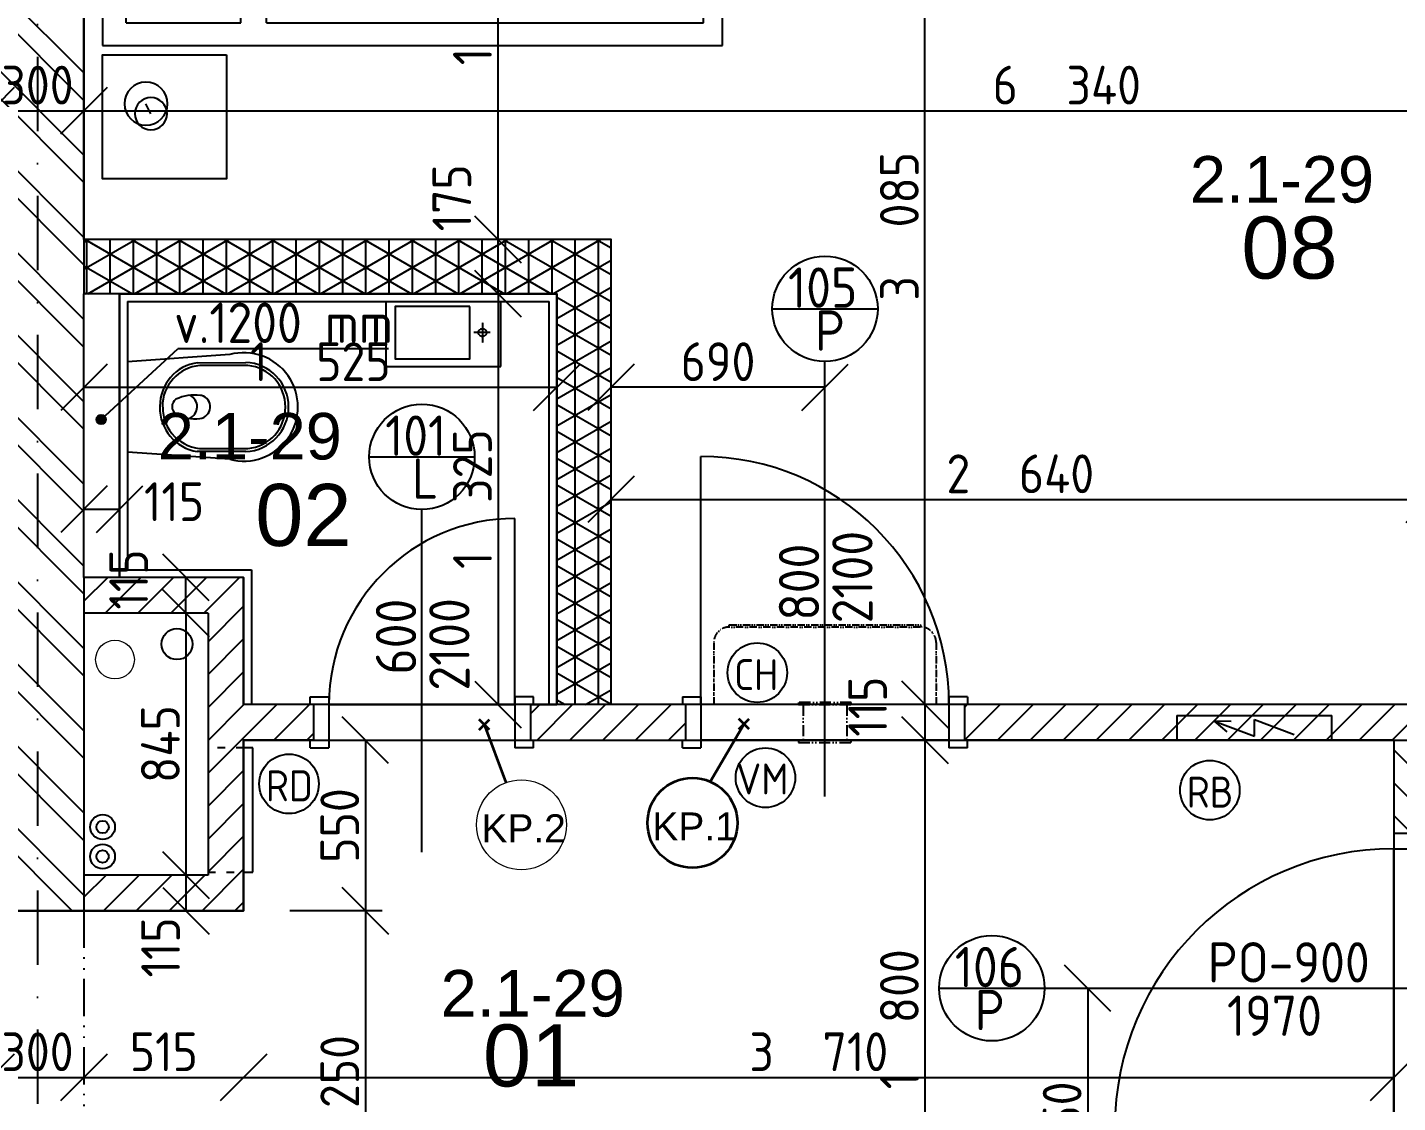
# Model space of a CAD drawing. Extents: x 4511820 to 5180432, y -1526536 to -944957.
# Drawn here: x 5014158 to 5018578, y -1249553 to -1246085 of the extents above; entities that cross this region are included whole.
import ezdxf

# ---------------------------------------------------------------- set-up
doc = ezdxf.new("R2010")
doc.units = 0
doc.header["$MEASUREMENT"] = 0
for name, pattern in [('ACAD_ISO03W100', [30, 12, -18]), ('ACAD_ISO12W100', [22, 12, -3, 0.5, -3, 0.5, -3]), ('BODKOCIARKOVANA_3', [5.6, 3, -1.3, 0, -1.3]), ('DASHED', [0.75, 0.5, -0.25])]:
    doc.linetypes.add(name, pattern=pattern)
doc.layers.get('0').update_dxf_attribs({"linetype": 'CONTINUOUS'})
doc.layers.get('Defpoints').update_dxf_attribs({"color": 61, "linetype": 'CONTINUOUS'})
for name, color, linetype in [('DVERE', 45, 'CONTINUOUS'), ('KÓTY', 4, 'CONTINUOUS'), ('MÚRY', 1, 'CONTINUOUS'), ('osi', 253, 'CONTINUOUS'), ('Plochy', 41, 'CONTINUOUS'), ('POPIS', 7, 'CONTINUOUS'), ('TENKÁ', 7, 'CONTINUOUS'), ('tzb', 153, 'CONTINUOUS'), ('Z-Kúrenie', 101, 'CONTINUOUS'), ('ZARIADENIE', 47, 'CONTINUOUS'), ('ZARIADOVACIE', 144, 'CONTINUOUS'), ('ZZ-chladenie', 133, 'CONTINUOUS'), ('ZZ-elektro', 221, 'CONTINUOUS'), ('zz-vetr', 52, 'CONTINUOUS'), ('ŠRAFY', 82, 'CONTINUOUS')]:
    doc.layers.add(name, color=color, linetype=linetype)
doc.layers.add('preklady', color=74, linetype='CONTINUOUS', lineweight=35)
doc.layers.add('zz-kanal-splaskova', color=37, linetype='CONTINUOUS', lineweight=18)
doc.styles.add('ARIAL', font='arial.ttf')
doc.styles.add('STYLE1', font='isocp.shx')
doc.dimstyles.new('STANDARD-50', dxfattribs={"dimtxt": 125, "dimasz": 150, "dimexe": 10, "dimexo": 200, "dimgap": 20, "dimtad": 1, "dimdsep": 46, "dimlunit": 6, "dimtxsty": 'STYLE1', "dimblk1": 'OBLIQUE', "dimblk2": 'OBLIQUE', "dimsah": 1, "dimcen": 2.5, "dimse1": 1, "dimse2": 1, "dimadec": 0, "dimazin": 0, "dimtfac": 1, "dimtmove": 1, "dimatfit": 3, "dimldrblk": 'OBLIQUE', "dimfxl": 1, "dimtolj": 1, "dimtzin": 0, "dimarcsym": 0})
pattern_1 = [(45, (515270.5, 214751.965), (-53.0330086, 53.0330086), [])]

# ---------------------------------------------------------------- blocks, each defined once
blk = doc.blocks.new('_OBLIQUE')
at = {"color": 0, "linetype": 'ByBlock'}
blk.add_line((-0.5, -0.5), (0.5, 0.5), dxfattribs=at)
blk = doc.blocks.new('*D30979')
at = {"layer": 'Defpoints', "color": 0}
for p in [(5014041, -1246354), (5014341, -1246354), (5014341, -1246354)]:
    blk.add_point(p, dxfattribs=at)
at = {"layer": 'KÓTY', "color": 0, "lineweight": -2}
blk.add_line((5014041, -1246354), (5014341, -1246354), dxfattribs=at)
at = {"layer": 'KÓTY', "color": 0, "linetype": 'ByBlock', "lineweight": -2, "xscale": 150, "yscale": 150, "zscale": 150, "rotation": 180}
blk.add_blockref('_OBLIQUE', (5014041, -1246354), dxfattribs=at)
at = {"layer": 'KÓTY', "color": 0, "linetype": 'ByBlock', "lineweight": -2, "xscale": 150, "yscale": 150, "zscale": 150}
blk.add_blockref('_OBLIQUE', (5014341, -1246354), dxfattribs=at)
at = {"layer": 'KÓTY', "color": 0, "insert": (5014191, -1246271.5), "char_height": 125, "attachment_point": 5, "style": 'STYLE1'}
blk.add_mtext('\\A1;300', dxfattribs=at)
blk = doc.blocks.new('*D30980')
at = {"layer": 'Defpoints', "color": 0}
for p in [(5014341, -1246354), (5020681, -1246354), (5020681, -1246354)]:
    blk.add_point(p, dxfattribs=at)
at = {"layer": 'KÓTY', "color": 0, "lineweight": -2}
blk.add_line((5014341, -1246354), (5020681, -1246354), dxfattribs=at)
at = {"layer": 'KÓTY', "color": 0, "linetype": 'ByBlock', "lineweight": -2, "xscale": 150, "yscale": 150, "zscale": 150, "rotation": 180}
blk.add_blockref('_OBLIQUE', (5014341, -1246354), dxfattribs=at)
at = {"layer": 'KÓTY', "color": 0, "linetype": 'ByBlock', "lineweight": -2, "xscale": 150, "yscale": 150, "zscale": 150}
blk.add_blockref('_OBLIQUE', (5020681, -1246354), dxfattribs=at)
at = {"layer": 'KÓTY', "color": 0, "insert": (5017511, -1246271.5), "char_height": 125, "attachment_point": 5, "style": 'STYLE1'}
blk.add_mtext('\\A1;6ﾠ340', dxfattribs=at)
blk = doc.blocks.new('*D31094')
at = {"layer": 'Defpoints', "color": 0}
for p in [(5014041, -1249471.5), (5014341, -1249471.5), (5014341, -1249471.5)]:
    blk.add_point(p, dxfattribs=at)
at = {"layer": 'KÓTY', "color": 0, "lineweight": -2}
blk.add_line((5014041, -1249471.5), (5014341, -1249471.5), dxfattribs=at)
at = {"layer": 'KÓTY', "color": 0, "linetype": 'ByBlock', "lineweight": -2, "xscale": 150, "yscale": 150, "zscale": 150, "rotation": 180}
blk.add_blockref('_OBLIQUE', (5014041, -1249471.5), dxfattribs=at)
at = {"layer": 'KÓTY', "color": 0, "linetype": 'ByBlock', "lineweight": -2, "xscale": 150, "yscale": 150, "zscale": 150}
blk.add_blockref('_OBLIQUE', (5014341, -1249471.5), dxfattribs=at)
at = {"layer": 'KÓTY', "color": 0, "insert": (5014191, -1249389), "char_height": 125, "attachment_point": 5, "style": 'STYLE1'}
blk.add_mtext('\\A1;300', dxfattribs=at)
blk = doc.blocks.new('*D31095')
at = {"layer": 'Defpoints', "color": 0}
for p in [(5014341, -1248934.2), (5014856, -1248934.2), (5014856, -1249471.5)]:
    blk.add_point(p, dxfattribs=at)
at = {"layer": 'KÓTY', "color": 0, "lineweight": -2}
blk.add_line((5014341, -1249471.5), (5014856, -1249471.5), dxfattribs=at)
at = {"layer": 'KÓTY', "color": 0, "linetype": 'ByBlock', "lineweight": -2, "xscale": 150, "yscale": 150, "zscale": 150, "rotation": 180}
blk.add_blockref('_OBLIQUE', (5014341, -1249471.5), dxfattribs=at)
at = {"layer": 'KÓTY', "color": 0, "linetype": 'ByBlock', "lineweight": -2, "xscale": 150, "yscale": 150, "zscale": 150}
blk.add_blockref('_OBLIQUE', (5014856, -1249471.5), dxfattribs=at)
at = {"layer": 'KÓTY', "color": 0, "insert": (5014598.5, -1249389), "char_height": 125, "attachment_point": 5, "style": 'STYLE1'}
blk.add_mtext('\\A1;515', dxfattribs=at)
blk = doc.blocks.new('*D31096')
at = {"layer": 'Defpoints', "color": 0}
for p in [(5014856, -1248934.2), (5018566, -1248934.2), (5018566, -1249471.5)]:
    blk.add_point(p, dxfattribs=at)
at = {"layer": 'KÓTY', "color": 0, "lineweight": -2}
blk.add_line((5014856, -1249471.5), (5018566, -1249471.5), dxfattribs=at)
at = {"layer": 'KÓTY', "color": 0, "linetype": 'ByBlock', "lineweight": -2, "xscale": 150, "yscale": 150, "zscale": 150, "rotation": 180}
blk.add_blockref('_OBLIQUE', (5014856, -1249471.5), dxfattribs=at)
at = {"layer": 'KÓTY', "color": 0, "linetype": 'ByBlock', "lineweight": -2, "xscale": 150, "yscale": 150, "zscale": 150}
blk.add_blockref('_OBLIQUE', (5018566, -1249471.5), dxfattribs=at)
at = {"layer": 'KÓTY', "color": 0, "insert": (5016711, -1249389), "char_height": 125, "attachment_point": 5, "style": 'STYLE1'}
blk.add_mtext('\\A1;3ﾠ710', dxfattribs=at)
blk = doc.blocks.new('*D31105')
at = {"layer": 'Defpoints', "color": 0}
for p in [(5015866, -1246944.2), (5015676.5, -1248269.2), (5015866, -1248269.2)]:
    blk.add_point(p, dxfattribs=at)
at = {"layer": 'KÓTY', "color": 0, "lineweight": -2}
blk.add_line((5015676.5, -1246944.2), (5015676.5, -1248269.2), dxfattribs=at)
at = {"layer": 'KÓTY', "color": 0, "linetype": 'ByBlock', "lineweight": -2, "xscale": 150, "yscale": 150, "zscale": 150}
for p, rotation in [((5015676.5, -1246944.2), 90), ((5015676.5, -1248269.2), 270)]:
    blk.add_blockref('_OBLIQUE', p, dxfattribs=dict(at, rotation=rotation))
at = {"layer": 'KÓTY', "color": 0, "insert": (5015594, -1247606.7), "char_height": 125, "attachment_point": 5, "rotation": 90, "style": 'STYLE1'}
blk.add_mtext('\\A1;1ﾠ325', dxfattribs=at)
blk = doc.blocks.new('*D31106')
at = {"layer": 'Defpoints', "color": 0}
for p in [(5015676.5, -1246769.2), (5015866, -1246769.2), (5015866, -1246944.2)]:
    blk.add_point(p, dxfattribs=at)
at = {"layer": 'KÓTY', "color": 0, "lineweight": -2}
blk.add_line((5015676.5, -1246944.2), (5015676.5, -1246769.2), dxfattribs=at)
at = {"layer": 'KÓTY', "color": 0, "linetype": 'ByBlock', "lineweight": -2, "xscale": 150, "yscale": 150, "zscale": 150}
for p, rotation in [((5015676.5, -1246769.2), 90), ((5015676.5, -1246944.2), 270)]:
    blk.add_blockref('_OBLIQUE', p, dxfattribs=dict(at, rotation=rotation))
at = {"layer": 'KÓTY', "color": 0, "insert": (5015527.5, -1246635), "char_height": 125, "attachment_point": 5, "rotation": 90, "style": 'STYLE1'}
blk.add_mtext('\\A1;175', dxfattribs=at)
blk = doc.blocks.new('*D31107')
at = {"layer": 'Defpoints', "color": 0}
for p in [(5015676.5, -1245184.2), (5016041, -1245184.2), (5016041, -1246769.2)]:
    blk.add_point(p, dxfattribs=at)
at = {"layer": 'KÓTY', "color": 0, "lineweight": -2}
blk.add_line((5015676.5, -1246769.2), (5015676.5, -1245184.2), dxfattribs=at)
at = {"layer": 'KÓTY', "color": 0, "linetype": 'ByBlock', "lineweight": -2, "xscale": 150, "yscale": 150, "zscale": 150}
for p, rotation in [((5015676.5, -1245184.2), 90), ((5015676.5, -1246769.2), 270)]:
    blk.add_blockref('_OBLIQUE', p, dxfattribs=dict(at, rotation=rotation))
at = {"layer": 'KÓTY', "color": 0, "insert": (5015594, -1245976.7), "char_height": 125, "attachment_point": 5, "rotation": 90, "style": 'STYLE1'}
blk.add_mtext('\\A1;1ﾠ585', dxfattribs=at)
blk = doc.blocks.new('*D31108')
at = {"layer": 'Defpoints', "color": 0}
for p in [(5014341, -1246944.2), (5015866, -1246944.2), (5015866, -1247246)]:
    blk.add_point(p, dxfattribs=at)
at = {"layer": 'KÓTY', "color": 0, "lineweight": -2}
blk.add_line((5014341, -1247246), (5015866, -1247246), dxfattribs=at)
at = {"layer": 'KÓTY', "color": 0, "linetype": 'ByBlock', "lineweight": -2, "xscale": 150, "yscale": 150, "zscale": 150, "rotation": 180}
blk.add_blockref('_OBLIQUE', (5014341, -1247246), dxfattribs=at)
at = {"layer": 'KÓTY', "color": 0, "linetype": 'ByBlock', "lineweight": -2, "xscale": 150, "yscale": 150, "zscale": 150}
blk.add_blockref('_OBLIQUE', (5015866, -1247246), dxfattribs=at)
at = {"layer": 'KÓTY', "color": 0, "insert": (5015103.5, -1247163.5), "char_height": 125, "attachment_point": 5, "style": 'STYLE1'}
blk.add_mtext('\\A1;1ﾠ525', dxfattribs=at)
blk = doc.blocks.new('*D31109')
at = {"layer": 'Defpoints', "color": 0}
for p in [(5014341, -1247639.2), (5014456, -1247639.2), (5014456, -1247639.2)]:
    blk.add_point(p, dxfattribs=at)
at = {"layer": 'KÓTY', "color": 0, "lineweight": -2}
blk.add_line((5014341, -1247639.2), (5014456, -1247639.2), dxfattribs=at)
at = {"layer": 'KÓTY', "color": 0, "linetype": 'ByBlock', "lineweight": -2, "xscale": 150, "yscale": 150, "zscale": 150, "rotation": 180}
blk.add_blockref('_OBLIQUE', (5014341, -1247639.2), dxfattribs=at)
at = {"layer": 'KÓTY', "color": 0, "linetype": 'ByBlock', "lineweight": -2, "xscale": 150, "yscale": 150, "zscale": 150}
blk.add_blockref('_OBLIQUE', (5014456, -1247639.2), dxfattribs=at)
at = {"layer": 'KÓTY', "color": 0, "insert": (5014631.5, -1247615), "char_height": 125, "attachment_point": 5, "style": 'STYLE1'}
blk.add_mtext('\\A1;115', dxfattribs=at)
blk = doc.blocks.new('*D31110')
at = {"layer": 'Defpoints', "color": 0}
for p in [(5014741, -1247974.2), (5014670, -1248819.2), (5014741, -1248819.2)]:
    blk.add_point(p, dxfattribs=at)
at = {"layer": 'KÓTY', "color": 0, "lineweight": -2}
blk.add_line((5014670, -1247974.2), (5014670, -1248819.2), dxfattribs=at)
at = {"layer": 'KÓTY', "color": 0, "linetype": 'ByBlock', "lineweight": -2, "xscale": 150, "yscale": 150, "zscale": 150}
for p, rotation in [((5014670, -1247974.2), 90), ((5014670, -1248819.2), 270)]:
    blk.add_blockref('_OBLIQUE', p, dxfattribs=dict(at, rotation=rotation))
at = {"layer": 'KÓTY', "color": 0, "insert": (5014587.5, -1248396.7), "char_height": 125, "attachment_point": 5, "rotation": 90, "style": 'STYLE1'}
blk.add_mtext('\\A1;845', dxfattribs=at)
blk = doc.blocks.new('*D31111')
at = {"layer": 'Defpoints', "color": 0}
for p in [(5014670, -1247859.2), (5014741, -1247859.2), (5014741, -1247974.2)]:
    blk.add_point(p, dxfattribs=at)
at = {"layer": 'KÓTY', "color": 0, "lineweight": -2}
blk.add_line((5014670, -1247974.2), (5014670, -1247859.2), dxfattribs=at)
at = {"layer": 'KÓTY', "color": 0, "linetype": 'ByBlock', "lineweight": -2, "xscale": 150, "yscale": 150, "zscale": 150}
for p, rotation in [((5014670, -1247859.2), 90), ((5014670, -1247974.2), 270)]:
    blk.add_blockref('_OBLIQUE', p, dxfattribs=dict(at, rotation=rotation))
at = {"layer": 'KÓTY', "color": 0, "insert": (5014485, -1247866), "char_height": 125, "attachment_point": 5, "rotation": 90, "style": 'STYLE1'}
blk.add_mtext('\\A1;115', dxfattribs=at)
blk = doc.blocks.new('*D31112')
at = {"layer": 'Defpoints', "color": 0}
for p in [(5014741, -1248819.2), (5014670, -1248934.2), (5014741, -1248934.2)]:
    blk.add_point(p, dxfattribs=at)
at = {"layer": 'KÓTY', "color": 0, "lineweight": -2}
blk.add_line((5014670, -1248819.2), (5014670, -1248934.2), dxfattribs=at)
at = {"layer": 'KÓTY', "color": 0, "linetype": 'ByBlock', "lineweight": -2, "xscale": 150, "yscale": 150, "zscale": 150}
for p, rotation in [((5014670, -1248819.2), 90), ((5014670, -1248934.2), 270)]:
    blk.add_blockref('_OBLIQUE', p, dxfattribs=dict(at, rotation=rotation))
at = {"layer": 'KÓTY', "color": 0, "insert": (5014588, -1249052.5), "char_height": 125, "attachment_point": 5, "rotation": 90, "style": 'STYLE1'}
blk.add_mtext('\\A1;115', dxfattribs=at)
blk = doc.blocks.new('*D31113')
at = {"layer": 'Defpoints', "color": 0}
for p in [(5016041, -1247163.1), (5016731, -1247163.1), (5016041, -1247246)]:
    blk.add_point(p, dxfattribs=at)
at = {"layer": 'KÓTY', "color": 0, "lineweight": -2}
blk.add_line((5016731, -1247246), (5016041, -1247246), dxfattribs=at)
at = {"layer": 'KÓTY', "color": 0, "linetype": 'ByBlock', "lineweight": -2, "xscale": 150, "yscale": 150, "zscale": 150, "rotation": 180}
blk.add_blockref('_OBLIQUE', (5016041, -1247246), dxfattribs=at)
at = {"layer": 'KÓTY', "color": 0, "linetype": 'ByBlock', "lineweight": -2, "xscale": 150, "yscale": 150, "zscale": 150}
blk.add_blockref('_OBLIQUE', (5016731, -1247246), dxfattribs=at)
at = {"layer": 'KÓTY', "color": 0, "insert": (5016386, -1247163.5), "char_height": 125, "attachment_point": 5, "style": 'STYLE1'}
blk.add_mtext('\\A1;690', dxfattribs=at)
blk = doc.blocks.new('*D31123')
at = {"layer": 'Defpoints', "color": 0}
for p in [(5014856, -1248384.2), (5014856, -1248934.2), (5015248.5, -1248934.2)]:
    blk.add_point(p, dxfattribs=at)
at = {"layer": 'KÓTY', "color": 0, "lineweight": -2}
blk.add_line((5015248.5, -1248384.2), (5015248.5, -1248934.2), dxfattribs=at)
at = {"layer": 'KÓTY', "color": 0, "linetype": 'ByBlock', "lineweight": -2, "xscale": 150, "yscale": 150, "zscale": 150}
for p, rotation in [((5015248.5, -1248384.2), 90), ((5015248.5, -1248934.2), 270)]:
    blk.add_blockref('_OBLIQUE', p, dxfattribs=dict(at, rotation=rotation))
at = {"layer": 'KÓTY', "color": 0, "insert": (5015166, -1248659.2), "char_height": 125, "attachment_point": 5, "rotation": 90, "style": 'STYLE1'}
blk.add_mtext('\\A1;550', dxfattribs=at)
blk = doc.blocks.new('*D31124')
at = {"layer": 'Defpoints', "color": 0}
for p in [(5014856, -1248934.2), (5014856, -1250184.2), (5015248.5, -1250184.2)]:
    blk.add_point(p, dxfattribs=at)
at = {"layer": 'KÓTY', "color": 0, "lineweight": -2}
blk.add_line((5015248.5, -1248934.2), (5015248.5, -1250184.2), dxfattribs=at)
at = {"layer": 'KÓTY', "color": 0, "linetype": 'ByBlock', "lineweight": -2, "xscale": 150, "yscale": 150, "zscale": 150}
for p, rotation in [((5015248.5, -1248934.2), 90), ((5015248.5, -1250184.2), 270)]:
    blk.add_blockref('_OBLIQUE', p, dxfattribs=dict(at, rotation=rotation))
at = {"layer": 'KÓTY', "color": 0, "insert": (5015166, -1249559.2), "char_height": 125, "attachment_point": 5, "rotation": 90, "style": 'STYLE1'}
blk.add_mtext('\\A1;1ﾠ250', dxfattribs=at)
blk = doc.blocks.new('*D31125')
at = {"layer": 'Defpoints', "color": 0}
for p in [(5017053.5, -1245184.2), (5018661, -1245184.2), (5018681, -1248269.2)]:
    blk.add_point(p, dxfattribs=at)
at = {"layer": 'KÓTY', "color": 0, "lineweight": -2}
blk.add_line((5017053.5, -1248269.2), (5017053.5, -1245184.2), dxfattribs=at)
at = {"layer": 'KÓTY', "color": 0, "linetype": 'ByBlock', "lineweight": -2, "xscale": 150, "yscale": 150, "zscale": 150}
for p, rotation in [((5017053.5, -1245184.2), 90), ((5017053.5, -1248269.2), 270)]:
    blk.add_blockref('_OBLIQUE', p, dxfattribs=dict(at, rotation=rotation))
at = {"layer": 'KÓTY', "color": 0, "insert": (5016971, -1246726.7), "char_height": 125, "attachment_point": 5, "rotation": 90, "style": 'STYLE1'}
blk.add_mtext('\\A1;3ﾠ085', dxfattribs=at)
blk = doc.blocks.new('*D31126')
at = {"layer": 'Defpoints', "color": 0}
for p in [(5017053.5, -1248269.2), (5017053.5, -1248384.2), (5017053.5, -1248384.2)]:
    blk.add_point(p, dxfattribs=at)
at = {"layer": 'KÓTY', "color": 0, "lineweight": -2}
blk.add_line((5017053.5, -1248269.2), (5017053.5, -1248384.2), dxfattribs=at)
at = {"layer": 'KÓTY', "color": 0, "linetype": 'ByBlock', "lineweight": -2, "xscale": 150, "yscale": 150, "zscale": 150}
for p, rotation in [((5017053.5, -1248269.2), 90), ((5017053.5, -1248384.2), 270)]:
    blk.add_blockref('_OBLIQUE', p, dxfattribs=dict(at, rotation=rotation))
at = {"layer": 'KÓTY', "color": 0, "insert": (5016868.5, -1248276), "char_height": 125, "attachment_point": 5, "rotation": 90, "style": 'STYLE1'}
blk.add_mtext('\\A1;115', dxfattribs=at)
blk = doc.blocks.new('*D31127')
at = {"layer": 'Defpoints', "color": 0}
for p in [(5017053.5, -1248384.2), (5017053.5, -1250184.2), (5017053.5, -1250184.2)]:
    blk.add_point(p, dxfattribs=at)
at = {"layer": 'KÓTY', "color": 0, "lineweight": -2}
blk.add_line((5017053.5, -1248384.2), (5017053.5, -1250184.2), dxfattribs=at)
at = {"layer": 'KÓTY', "color": 0, "linetype": 'ByBlock', "lineweight": -2, "xscale": 150, "yscale": 150, "zscale": 150}
for p, rotation in [((5017053.5, -1248384.2), 90), ((5017053.5, -1250184.2), 270)]:
    blk.add_blockref('_OBLIQUE', p, dxfattribs=dict(at, rotation=rotation))
at = {"layer": 'KÓTY', "color": 0, "insert": (5016971, -1249284.2), "char_height": 125, "attachment_point": 5, "rotation": 90, "style": 'STYLE1'}
blk.add_mtext('\\A1;1ﾠ800', dxfattribs=at)
blk = doc.blocks.new('*D31132')
at = {"layer": 'Defpoints', "color": 0}
for p in [(5018681, -1247607.5), (5016041, -1248269.2), (5018681, -1248269.2)]:
    blk.add_point(p, dxfattribs=at)
at = {"layer": 'KÓTY', "color": 0, "lineweight": -2}
blk.add_line((5016041, -1247607.5), (5018681, -1247607.5), dxfattribs=at)
at = {"layer": 'KÓTY', "color": 0, "linetype": 'ByBlock', "lineweight": -2, "xscale": 150, "yscale": 150, "zscale": 150, "rotation": 180}
blk.add_blockref('_OBLIQUE', (5016041, -1247607.5), dxfattribs=at)
at = {"layer": 'KÓTY', "color": 0, "linetype": 'ByBlock', "lineweight": -2, "xscale": 150, "yscale": 150, "zscale": 150}
blk.add_blockref('_OBLIQUE', (5018681, -1247607.5), dxfattribs=at)
at = {"layer": 'KÓTY', "color": 0, "insert": (5017361, -1247525), "char_height": 125, "attachment_point": 5, "style": 'STYLE1'}
blk.add_mtext('\\A1;2ﾠ640', dxfattribs=at)
blk = doc.blocks.new('JEDNOPOSTEL')
at = {"layer": 'ZARIADENIE', "ltscale": 0.25}
for p, q in [((4449069, -1322230.2), (4447069, -1322230.2)), ((4447069, -1323130.2), (4447069, -1322230.2)), ((4449069, -1322230.2), (4449069, -1323130.2)), ((4449069, -1323130.2), (4447069, -1323130.2)), ((4448913, -1323349.6), (4448929.1, -1323317.4))]:
    blk.add_line(p, q, dxfattribs=at)
at = {"layer": 'ZARIADENIE', "color": 76, "ltscale": 0.25}
for p, q in [((4448390.6, -1322311.3), (4447130.6, -1322311.3)), ((4447130.6, -1323056.9), (4447130.6, -1322311.3)), ((4448540.6, -1322461.3), (4448390.6, -1322311.3)), ((4448390.6, -1322461.3), (4448390.6, -1322311.3)), ((4448992.6, -1322311.3), (4448623.3, -1322311.3)), ((4448623.3, -1323056.9), (4448623.3, -1322311.3)), ((4448992.6, -1323056.9), (4448992.6, -1322311.3)), ((4448540.6, -1322461.3), (4448390.6, -1322461.3)), ((4448540.6, -1323056.9), (4448540.6, -1322461.3)), ((4448540.6, -1323056.9), (4447130.6, -1323056.9)), ((4448992.6, -1323056.9), (4448623.3, -1323056.9))]:
    blk.add_line(p, q, dxfattribs=at)
at = {"layer": 'ZARIADENIE'}
blk.add_lwpolyline([(4448669, -1323160.2), (4448669, -1323560.2), (4449069, -1323560.2), (4449069, -1323160.2)], close=True, dxfattribs=at)
at = {"layer": 'ZARIADENIE', "ltscale": 0.25}
for centre, radius in [((4448929.1, -1323317.4), 69.7), ((4448913, -1323349.6), 51.9)]:
    blk.add_circle(centre, radius, dxfattribs=at)
blk = doc.blocks.new('*D31557')
at = {"layer": 'Defpoints', "color": 0}
for p in [(5017786.6, -1249184.2), (5017578.5, -1250234.2), (5017786.6, -1250234.2)]:
    blk.add_point(p, dxfattribs=at)
at = {"layer": 'KÓTY', "color": 0, "lineweight": -2}
blk.add_line((5017578.5, -1249184.2), (5017578.5, -1250234.2), dxfattribs=at)
at = {"layer": 'KÓTY', "color": 0, "linetype": 'ByBlock', "lineweight": -2, "xscale": 150, "yscale": 150, "zscale": 150}
for p, rotation in [((5017578.5, -1249184.2), 90), ((5017578.5, -1250234.2), 270)]:
    blk.add_blockref('_OBLIQUE', p, dxfattribs=dict(at, rotation=rotation))
at = {"layer": 'KÓTY', "color": 0, "insert": (5017496, -1249709.2), "char_height": 125, "attachment_point": 5, "rotation": 90, "style": 'STYLE1'}
blk.add_mtext('\\A1;1ﾠ050', dxfattribs=at)

msp = doc.modelspace()

# ---------------------------------------------------------------- hatches: boundary and pattern name
at = {"layer": 'KÓTY'}
h = msp.add_hatch(color=256, dxfattribs=at)
h.dxf.hatch_style = 1
h.paths.add_polyline_path([(5014396.5, -1247364.707, -0.65381715), (5014385.478, -1247339.533, -1.52947961)])
at = {"layer": 'ŠRAFY'}
h = msp.add_hatch(dxfattribs=at)
h.set_pattern_fill('ANSI32', color=256, scale=500, angle=90)
h.set_pattern_definition([(135, (515810.9, -44587.94), (-132.5825215, -132.5825215), []), (135, (515810.9, -44499.55), (-132.5825215, -132.5825215), [])])
h.paths.add_polyline_path([(5014341, -1246944.226), (5014341, -1246769.226), (5014341, -1245184.226), (5014041, -1245184.226), (5014041, -1247329.226), (5014041, -1247444.226), (5014041, -1248819.226), (5014041, -1248934.226), (5014341, -1248934.226), (5014341, -1248819.226), (5014341, -1247974.226), (5014341, -1247859.226)])
at = {"layer": 'ŠRAFY', "ltscale": 0.25}
h = msp.add_hatch(dxfattribs=at)
h.set_pattern_fill('NET3', color=256, scale=600, angle=90)
h.set_pattern_definition([(90, (468750.5, -89070.035), (-75, 5e-15), []), (150, (468750.5, -89070.035), (-37.5, -64.9519053), []), (210, (468750.5, -89070.035), (37.5, -64.9519053), [])])
h.paths.add_polyline_path([(5016041, -1248269.226), (5016041, -1246769.226), (5014341, -1246769.226), (5014341, -1246944.226), (5014456, -1246944.226), (5015866, -1246944.226), (5015866, -1248269.226)])
h = msp.add_hatch(dxfattribs=at)
h.set_pattern_fill('ANSI31', color=256, scale=600, style=0)
h.set_pattern_definition(pattern_1)
h.paths.add_polyline_path([(5014856, -1248934.226), (5014856, -1248384.226), (5015071, -1248384.226), (5015081, -1248384.226), (5015081, -1248269.226), (5015071, -1248269.226), (5014881, -1248269.226), (5014856, -1248269.226), (5014856, -1247859.226), (5014456, -1247859.226), (5014341, -1247859.226), (5014341, -1247974.226), (5014741, -1247974.226), (5014741, -1248819.226), (5014341, -1248819.226), (5014341, -1248934.226)])
h = msp.add_hatch(dxfattribs=at)
h.set_pattern_fill('ANSI31', color=256, scale=600, style=0)
h.set_pattern_definition(pattern_1)
h.paths.add_polyline_path([(5015881, -1248384.226), (5016271, -1248384.226), (5016281, -1248384.226), (5016281, -1248269.226), (5016271, -1248269.226), (5016041, -1248269.226), (5015866, -1248269.226), (5015841, -1248269.226), (5015791, -1248269.226), (5015781, -1248269.226), (5015781, -1248384.226), (5015791, -1248384.226), (5015816, -1248384.226)])
h = msp.add_hatch(dxfattribs=at)
h.set_pattern_fill('ANSI31', color=256, scale=600, style=0)
h.set_pattern_definition(pattern_1)
h.paths.add_polyline_path([(5017191, -1248384.226), (5018566, -1248384.226), (5018681, -1248384.226), (5018681, -1248269.226), (5017191, -1248269.226), (5017181, -1248269.226), (5017181, -1248384.226)])
h = msp.add_hatch(dxfattribs=at)
h.set_pattern_fill('ANSI31', color=256, scale=600, angle=90, style=0)
h.set_pattern_definition([(135, (-2976355.03, 109742.89), (-53.0330086, -53.0330086), [])])
h.paths.add_polyline_path([(5018681, -1248684.226), (5018681, -1248634.226), (5020681, -1248634.226), (5020681, -1248519.226), (5018681, -1248519.226), (5018681, -1248384.226), (5018566, -1248384.226), (5018566, -1248684.226)])

# ---------------------------------------------------------------- linework, layer by layer
at = {"layer": 'DVERE', "ltscale": 0.25}
for p, q in [((5016561, -1246993.07), (5016901, -1246993.07)), ((5016731, -1248565.726), (5016731, -1247163.07)), ((5015261, -1247470.398), (5015601, -1247470.398)), ((5016331, -1248269.226), (5016331, -1247469.226)), ((5015431, -1248745.054), (5015431, -1247640.398)), ((5015731, -1248269.226), (5015731, -1247669.226)), ((5015071, -1248244.226), (5015131, -1248244.226)), ((5015071, -1248269.226), (5015071, -1248244.226)), ((5015131, -1248244.226), (5015131, -1248409.226)), ((5015131, -1248269.226), (5015731, -1248269.226)), ((5015731, -1248244.226), (5015731, -1248409.226)), ((5015791, -1248244.226), (5015731, -1248244.226)), ((5015791, -1248269.226), (5015791, -1248244.226)), ((5016271, -1248244.226), (5016331, -1248244.226)), ((5016271, -1248244.226), (5016271, -1248269.226)), ((5016331, -1248244.226), (5016331, -1248409.226)), ((5017131, -1248269.226), (5016331, -1248269.226)), ((5017191, -1248244.226), (5017131, -1248244.226)), ((5017131, -1248244.226), (5017131, -1248409.226)), ((5017191, -1248244.226), (5017191, -1248269.226)), ((5015071, -1248409.226), (5015071, -1248384.226)), ((5015131, -1248384.226), (5015731, -1248384.226)), ((5015791, -1248409.226), (5015791, -1248384.226)), ((5016271, -1248409.226), (5016271, -1248384.226)), ((5017131, -1248384.226), (5016331, -1248384.226)), ((5017191, -1248409.226), (5017191, -1248384.226)), ((5015071, -1248409.226), (5015131, -1248409.226)), ((5015791, -1248409.226), (5015731, -1248409.226)), ((5016271, -1248409.226), (5016331, -1248409.226)), ((5017191, -1248409.226), (5017131, -1248409.226)), ((5017099.344, -1249184.226), (5017439.344, -1249184.226)), ((5017099.344, -1249184.226), (5017439.344, -1249184.226)), ((5017439.344, -1249184.226), (5018842, -1249184.226))]:
    msp.add_line(p, q, dxfattribs=at)
at = {"layer": 'DVERE'}
msp.add_line((5018566, -1249634.226), (5018566, -1248734.226), dxfattribs=at)
at = {"layer": 'DVERE', "ltscale": 0.25}
for centre in [(5016731, -1246993.07), (5015431, -1247470.398), (5017269.344, -1249184.226)]:
    msp.add_circle(centre, 170, dxfattribs=at)
for centre, radius, start, end in [((5016331, -1248269.226), 800, 0, 90), ((5015731, -1248269.226), 600, 90, 180)]:
    msp.add_arc(centre, radius, start, end, dxfattribs=at)
at = {"layer": 'DVERE'}
msp.add_arc((5018566, -1249634.226), 900, 90, 180, dxfattribs=at)
at = {"layer": 'KÓTY'}
for p, q in [((5014396.5, -1247349.707), (5014643.5, -1247121.707)), ((5015323, -1247121.707), (5014643.5, -1247121.707)), ((5015303, -1248934.226), (5015004.5, -1248934.226))]:
    msp.add_line(p, q, dxfattribs=at)
msp.add_circle((5014396.5, -1247349.707), 15, dxfattribs=at)
at = {"layer": 'MÚRY'}
for p, q in [((5014341, -1245184.226), (5014341, -1246769.226)), ((5014856, -1247859.226), (5014341, -1247859.226)), ((5014856, -1247859.226), (5014856, -1248269.226)), ((5014341, -1247974.226), (5014341, -1248819.226)), ((5014741, -1247974.226), (5014341, -1247974.226)), ((5014741, -1247974.226), (5014741, -1248819.226)), ((5016281, -1248269.226), (5016041, -1248269.226)), ((5018681, -1248269.226), (5017181, -1248269.226)), ((5015081, -1248384.226), (5014856, -1248384.226)), ((5014856, -1248384.226), (5014856, -1248934.226)), ((5015781, -1248384.226), (5015881, -1248384.226)), ((5018566, -1248384.226), (5017181, -1248384.226)), ((5018566, -1248734.226), (5018681, -1248734.226)), ((5014741, -1248819.226), (5014341, -1248819.226)), ((5014856, -1248934.226), (5012656, -1248934.226))]:
    msp.add_line(p, q, dxfattribs=at)
at = {"layer": 'MÚRY', "ltscale": 0.25}
for p, q in [((5016041, -1246769.226), (5014341, -1246769.226)), ((5016041, -1248269.226), (5016041, -1246769.226)), ((5014341, -1247859.226), (5014341, -1246944.226)), ((5015866, -1246944.226), (5014341, -1246944.226)), ((5015866, -1248269.226), (5015866, -1246944.226)), ((5015081, -1248269.226), (5014856, -1248269.226)), ((5015081, -1248269.226), (5015081, -1248384.226)), ((5015781, -1248269.226), (5015866, -1248269.226)), ((5015781, -1248269.226), (5015781, -1248384.226)), ((5016281, -1248269.226), (5016281, -1248384.226)), ((5017181, -1248269.226), (5017181, -1248384.226)), ((5015816, -1248384.226), (5016281, -1248384.226)), ((5018566, -1248384.226), (5018566, -1248734.226))]:
    msp.add_line(p, q, dxfattribs=at)
at = {"layer": 'osi', "linetype": 'BODKOCIARKOVANA_3', "ltscale": 80}
msp.add_line((5014191, -1223327.035), (5014191, -1260844.226), dxfattribs=at)
at = {"layer": 'Plochy'}
for points in [[(5014341, -1245184.226), (5020681, -1245184.226), (5020681, -1248519.226), (5018681, -1248519.226), (5018681, -1248269.226), (5016041, -1248269.226), (5016041, -1246769.226), (5014341, -1246769.226)], [(5014456, -1246944.226), (5015866, -1246944.226), (5015866, -1248269.226), (5014856, -1248269.226), (5014856, -1247859.226), (5014456, -1247859.226)], [(5014041, -1250184.226), (5014041, -1248934.226), (5014856, -1248934.226), (5014856, -1248384.226), (5018566, -1248384.226), (5018566, -1250184.226)]]:
    msp.add_lwpolyline(points, close=True, dxfattribs=at)
at = {"layer": 'preklady'}
for p, q in [((5016453.382, -1248348.151), (5016486.616, -1248314.917)), ((5016486.617, -1248348.152), (5016453.383, -1248314.918)), ((5015615.382, -1248350.651), (5015648.616, -1248317.417)), ((5015648.617, -1248350.652), (5015615.383, -1248317.418)), ((5015631.999, -1248334.034), (5015701.445, -1248521.035)), ((5016470, -1248331.535), (5016361.045, -1248517.905))]:
    msp.add_line(p, q, dxfattribs=at)
at = {"layer": 'preklady', "linetype": 'Continuous', "lineweight": 20}
msp.add_circle((5015751.925, -1248656.965), 145, dxfattribs=at)
at = {"layer": 'preklady', "ltscale": 0.25}
msp.add_circle((5016303.425, -1248650.965), 145, dxfattribs=at)
at = {"layer": 'TENKÁ'}
for p, q in [((5014341, -1246769.226), (5014341, -1246944.226)), ((5014341, -1247859.226), (5014341, -1247974.226)), ((5016041, -1248269.226), (5015866, -1248269.226)), ((5018566, -1248384.226), (5018681, -1248384.226)), ((5018566, -1248684.226), (5018681, -1248684.226)), ((5014341, -1248819.226), (5014341, -1248934.226))]:
    msp.add_line(p, q, dxfattribs=at)
at = {"layer": 'TENKÁ', "ltscale": 0.25}
for p, q in [((5014456, -1246944.226), (5014456, -1247859.226)), ((5014481, -1246969.226), (5014481, -1247834.226)), ((5014481, -1246969.226), (5015841, -1246969.226)), ((5015841, -1248269.226), (5015841, -1246969.226)), ((5014481, -1247834.226), (5014881, -1247834.226)), ((5014881, -1247834.226), (5014881, -1248269.226))]:
    msp.add_line(p, q, dxfattribs=at)
at = {"layer": 'TENKÁ', "linetype": 'ACAD_ISO12W100', "ltscale": 10}
msp.add_line((5014341, -1248934.226), (5014341, -1250184.226), dxfattribs=at)
at = {"layer": 'tzb', "linetype": 'ACAD_ISO03W100', "ltscale": 2}
for p, q in [((5014856, -1248409.226), (5014741, -1248409.226)), ((5014741, -1248809.226), (5014856, -1248809.226))]:
    msp.add_line(p, q, dxfattribs=at)
at = {"layer": 'tzb'}
for p, q in [((5014886, -1248409.226), (5014856, -1248409.226)), ((5014886, -1248809.226), (5014886, -1248409.226)), ((5014856, -1248809.226), (5014886, -1248809.226))]:
    msp.add_line(p, q, dxfattribs=at)
msp.add_circle((5015002.319, -1248525.063), 96, dxfattribs=at)
at = {"layer": 'Z-Kúrenie'}
for centre, radius in [((5014401, -1248664.226), 40), ((5014401, -1248664.226), 20), ((5014401, -1248759.226), 40), ((5014401, -1248759.226), 20)]:
    msp.add_circle(centre, radius, dxfattribs=at)
at = {"layer": 'ZARIADOVACIE', "linetype": 'Continuous'}
for p, q in [((5015316, -1247179.226), (5015316, -1246969.226)), ((5015686, -1247179.226), (5015686, -1246969.226)), ((5015316, -1247179.226), (5015686, -1247179.226)), ((5014719.998, -1247272.661), (5014716.288, -1247272.499)), ((5014585.88, -1247307.528), (5014585.316, -1247310.344)), ((5014593.968, -1247309.226), (5014594.79, -1247310.122))]:
    msp.add_line(p, q, dxfattribs=at)
at = {"layer": 'ZARIADOVACIE', "linetype": 'DASHED'}
for p, q in [((5015650.899, -1247069.788), (5015598.865, -1247069.788)), ((5015626.251, -1247036.925), (5015626.251, -1247102.652))]:
    msp.add_line(p, q, dxfattribs=at)
at = {"layer": 'ZARIADOVACIE'}
for p, q in [((5014810.998, -1247140.413), (5014481, -1247163.489)), ((5014708.134, -1247166.682), (5014863.29, -1247165.555)), ((5014869.464, -1247175.579), (5014714.803, -1247175.579)), ((5014810.999, -1247478.039), (5014481, -1247454.964)), ((5014863.29, -1247453.444), (5014705.881, -1247453.444)), ((5014726.642, -1247443.589), (5014869.464, -1247443.589))]:
    msp.add_line(p, q, dxfattribs=at)
at = {"layer": 'ZARIADOVACIE', "linetype": 'Continuous'}
msp.add_lwpolyline([(5015585.431, -1246984.952), (5015345.104, -1246984.952), (5015345.104, -1247154.624), (5015585.431, -1247154.624)], close=True, dxfattribs=at)
at = {"layer": 'ZARIADOVACIE', "linetype": 'DASHED'}
msp.add_circle((5015626.252, -1247069.475), 12.931, dxfattribs=at)
at = {"layer": 'ZARIADOVACIE', "linetype": 'Continuous'}
for centre, radius, start, end in [((5014856.232, -1247309.226), 174.768, 255.000166, 105.000097), ((5014856.916, -1247309.5), 144.085, 272.535471, 87.464529), ((5014726.58, -1247306.174), 140.707, 97.532963, 180.550993), ((5014727.265, -1247308.296), 133.3, 95.364578, 180.399907), ((5014856.356, -1247309.584), 134.645, 275.586614, 84.413386), ((5014654.708, -1247308.73), 29.701, 125.733795, 233.655963), ((5014696.908, -1247409.339), 138.205, 81.939221, 115.522023), ((5014664.597, -1247308.657), 41.261, 293.590956, 63.232972), ((5014710.312, -1247309.225), 37.825, 276.725682, 75.163801), ((5014730.144, -1247310.663), 144.828, 179.874094, 260.355814), ((5014726.663, -1247311.706), 131.883, 179.311779, 269.990871), ((5014698.917, -1247213.451), 134.275, 242.591351, 276.76835)]:
    msp.add_arc(centre, radius, start, end, dxfattribs=at)
at = {"layer": 'ZZ-chladenie', "linetype": 'ACAD_ISO12W100', "ltscale": 2}
for p, q in [((5016372.38, -1248069.226), (5016372.38, -1248269.226)), ((5017089.62, -1248069.226), (5017089.62, -1248269.226))]:
    msp.add_line(p, q, dxfattribs=at)
msp.add_lwpolyline([(5016422.38, -1248019.226), (5016422.38, -1248011.818), (5017039.62, -1248011.818), (5017039.62, -1248019.226)], close=True, dxfattribs=at)
at = {"layer": 'ZZ-chladenie'}
msp.add_circle((5016512.679, -1248166.398), 96, dxfattribs=at)
at = {"layer": 'ZZ-chladenie', "linetype": 'ACAD_ISO12W100', "ltscale": 2}
for centre, start, end in [((5016422.38, -1248069.226), 90, 180), ((5017039.62, -1248069.226), 0, 90)]:
    msp.add_arc(centre, 50, start, end, dxfattribs=at)
at = {"layer": 'ZZ-elektro'}
for p, q in [((5017866, -1248304.226), (5017866, -1248384.226)), ((5017866, -1248304.226), (5018366, -1248304.226)), ((5018366, -1248384.226), (5018366, -1248304.226)), ((5017987.507, -1248322.825), (5018116, -1248371.109)), ((5018040.813, -1248324.148), (5017987.507, -1248322.825)), ((5018028.493, -1248356.934), (5017987.507, -1248322.825)), ((5018116, -1248371.109), (5018116, -1248317.396)), ((5018116, -1248317.396), (5018244.493, -1248365.68))]:
    msp.add_line(p, q, dxfattribs=at)
msp.add_circle((5017972.44, -1248545.293), 96, dxfattribs=at)
at = {"layer": 'zz-kanal-splaskova'}
msp.add_circle((5014441, -1248124.226), 62.5, dxfattribs=at)
at = {"layer": 'zz-vetr', "linetype": 'ACAD_ISO12W100', "lineweight": -2, "ltscale": 3}
for p, q in [((5016661, -1248269.226), (5016661, -1248384.226)), ((5016801, -1248269.226), (5016801, -1248384.226))]:
    msp.add_line(p, q, dxfattribs=at)
for points in [[(5016816, -1248269.226), (5016816, -1248262.226), (5016646, -1248262.226), (5016646, -1248269.226)], [(5016816, -1248391.226), (5016816, -1248384.226), (5016646, -1248384.226), (5016646, -1248391.226)]]:
    msp.add_lwpolyline(points, close=True, dxfattribs=at)
at = {"layer": 'zz-vetr'}
for centre, radius in [((5014641, -1248074.226), 50), ((5016538.981, -1248505.222), 96)]:
    msp.add_circle(centre, radius, dxfattribs=at)

# ---------------------------------------------------------------- block references
at = {"layer": 'ZARIADENIE', "color": 2, "xscale": -1}
msp.add_blockref('JEDNOPOSTEL', (9463470, 76985.965), dxfattribs=at)

# ---------------------------------------------------------------- texts
at = {"layer": 'DVERE', "style": 'STYLE1'}
for s, p in [('105', (5016611.97, -1246989.57)), ('P', (5016698.97, -1247128.207)), ('101', (5015312.47, -1247466.898)), ('L', (5015399.47, -1247605.535)), ('106', (5017149.814, -1249180.726)), ('P', (5017214.314, -1249319.363))]:
    msp.add_text(s, height=130, dxfattribs=at).set_placement(p)
at = {"layer": 'POPIS', "lineweight": 40, "ltscale": 0.25, "style": 'ARIAL'}
for s, height, p in [('2.1-29', 150, (5017907.995, -1246650.282)), ('08', 200, (5018073.811, -1246895.556)), ('2.1-29', 150, (5014578.769, -1247478.805)), ('02', 200, (5014893.311, -1247757.805)), ('2.1-29', 150, (5015491.269, -1249275.305)), ('01', 200, (5015627.811, -1249500.805))]:
    msp.add_text(s, height=height, dxfattribs=at).set_placement(p)
at = {"layer": 'preklady', "linetype": 'Continuous', "lineweight": 20, "style": 'ARIAL'}
for s, p in [('KP.2', (5015622.661, -1248713.221)), ('KP.1', (5016174.161, -1248707.221))]:
    msp.add_text(s, height=90, dxfattribs=at).set_placement(p)
at = {"layer": 'TENKÁ', "linetype": 'Continuous', "style": 'STYLE1'}
for s, p in [('v.1200 mm', (5014631.372, -1247103.124)), ('PO-900', (5017965.834, -1249165.643)), ('1970', (5018027.811, -1249337.75))]:
    msp.add_text(s, height=130, dxfattribs=at).set_placement(p)
for s, p in [('2100', (5016884.524, -1248007.279)), ('800', (5016712.417, -1247998.57)), ('600', (5015412.417, -1248172.469)), ('2100', (5015584.524, -1248224.243))]:
    msp.add_text(s, height=130, rotation=90, dxfattribs=at).set_placement(p)
at = {"layer": 'tzb', "style": 'STYLE1'}
msp.add_text('RD', height=100, dxfattribs=at).set_placement((5014927.692, -1248581.263))
at = {"layer": 'ZZ-chladenie', "style": 'STYLE1'}
msp.add_text('CH', height=100, dxfattribs=at).set_placement((5016438.051, -1248222.597))
at = {"layer": 'ZZ-elektro', "style": 'STYLE1'}
msp.add_text('RB', height=100, dxfattribs=at).set_placement((5017897.812, -1248601.493))
at = {"layer": 'zz-vetr', "style": 'STYLE1'}
msp.add_text('VM', height=100, dxfattribs=at).set_placement((5016444.675, -1248559.235))

# ---------------------------------------------------------------- dimensions: what is measured, and where the dimension line sits
at = {"layer": 'KÓTY'}
for base, p1, p2, picture, middle in [((5015676.5, -1245184.226), (5016041, -1246769.226), (5016041, -1245184.226), '*D31107', (5015593.957, -1245976.726)), ((5017053.5, -1245184.226), (5018681, -1248269.226), (5018661, -1245184.226), '*D31125', (5016970.957, -1246726.726)), ((5015676.5, -1248269.226), (5015866, -1246944.226), (5015866, -1248269.226), '*D31105', (5015593.957, -1247606.726)), ((5014670, -1247859.226), (5014741, -1247974.226), (5014741, -1247859.226), '*D31111', (5014485, -1247865.976)), ((5014670, -1248819.226), (5014741, -1247974.226), (5014741, -1248819.226), '*D31110', (5014587.5, -1248396.726)), ((5017053.5, -1248384.226), (5017053.5, -1248269.226), (5017053.5, -1248384.226), '*D31126', (5016868.5, -1248275.976)), ((5015248.5, -1248934.226), (5014856, -1248384.226), (5014856, -1248934.226), '*D31123', (5015166, -1248659.226)), ((5017053.5, -1250184.226), (5017053.5, -1248384.226), (5017053.5, -1250184.226), '*D31127', (5016970.957, -1249284.226)), ((5015248.5, -1250184.226), (5014856, -1248934.226), (5014856, -1250184.226), '*D31124', (5015165.957, -1249559.226))]:
    dim = msp.add_linear_dim(base=base, p1=p1, p2=p2, angle=90, dimstyle='STANDARD-50', dxfattribs=at)
    dim.commit()
    dim.dimension.update_dxf_attribs({"geometry": picture, "text_midpoint": middle})
for base, p1, p2, picture, middle in [((5014341, -1246354.035), (5014041, -1246354.035), (5014341, -1246354.035), '*D30979', (5014191, -1246271.535)), ((5020681, -1246354.035), (5014341, -1246354.035), (5020681, -1246354.035), '*D30980', (5017511, -1246271.492)), ((5015866, -1247246.035), (5014341, -1246944.226), (5015866, -1246944.226), '*D31108', (5015103.5, -1247163.492)), ((5016041, -1247246.035), (5016731, -1247163.07), (5016041, -1247163.07), '*D31113', (5016386, -1247163.535)), ((5018681, -1247607.535), (5016041, -1248269.226), (5018681, -1248269.226), '*D31132', (5017361, -1247524.992)), ((5014856, -1249471.535), (5014341, -1248934.226), (5014856, -1248934.226), '*D31095', (5014598.5, -1249389.035)), ((5018566, -1249471.535), (5014856, -1248934.226), (5018566, -1248934.226), '*D31096', (5016711, -1249388.992)), ((5014341, -1249471.535), (5014041, -1249471.535), (5014341, -1249471.535), '*D31094', (5014191, -1249389.035))]:
    dim = msp.add_linear_dim(base=base, p1=p1, p2=p2, dimstyle='STANDARD-50', dxfattribs=at)
    dim.commit()
    dim.dimension.update_dxf_attribs({"geometry": picture, "text_midpoint": middle})
for base, p1, p2, picture, middle in [((5015676.5, -1246769.226), (5015866, -1246944.226), (5015866, -1246769.226), '*D31106', (5015610, -1246635.035)), ((5014670, -1248934.226), (5014741, -1248819.226), (5014741, -1248934.226), '*D31112', (5014670.5, -1249052.535))]:
    dim = msp.add_linear_dim(base=base, p1=p1, p2=p2, angle=90, dimstyle='STANDARD-50', dxfattribs=at)
    dim.commit()
    dim.dimension.update_dxf_attribs({"geometry": picture, "text_midpoint": middle, "dimtype": 160})
dim = msp.add_linear_dim(base=(5014456, -1247639.226), p1=(5014341, -1247639.226), p2=(5014456, -1247639.226), dimstyle='STANDARD-50', dxfattribs=at)
dim.commit()
dim.dimension.update_dxf_attribs({"geometry": '*D31109', "text_midpoint": (5014631.5, -1247697.535), "dimtype": 160})
dim = msp.add_linear_dim(base=(5017578.5, -1250234.226), p1=(5017786.577, -1249184.226), p2=(5017786.577, -1250234.226), angle=90, dimstyle='STANDARD-50', override={"dimtxsty": 'STYLE1', "dimldrblk": 'OBLIQUE'}, dxfattribs=at)
dim.commit()
dim.dimension.update_dxf_attribs({"geometry": '*D31557', "text_midpoint": (5017495.957, -1249709.226)})

doc.saveas('drawing.dxf')
